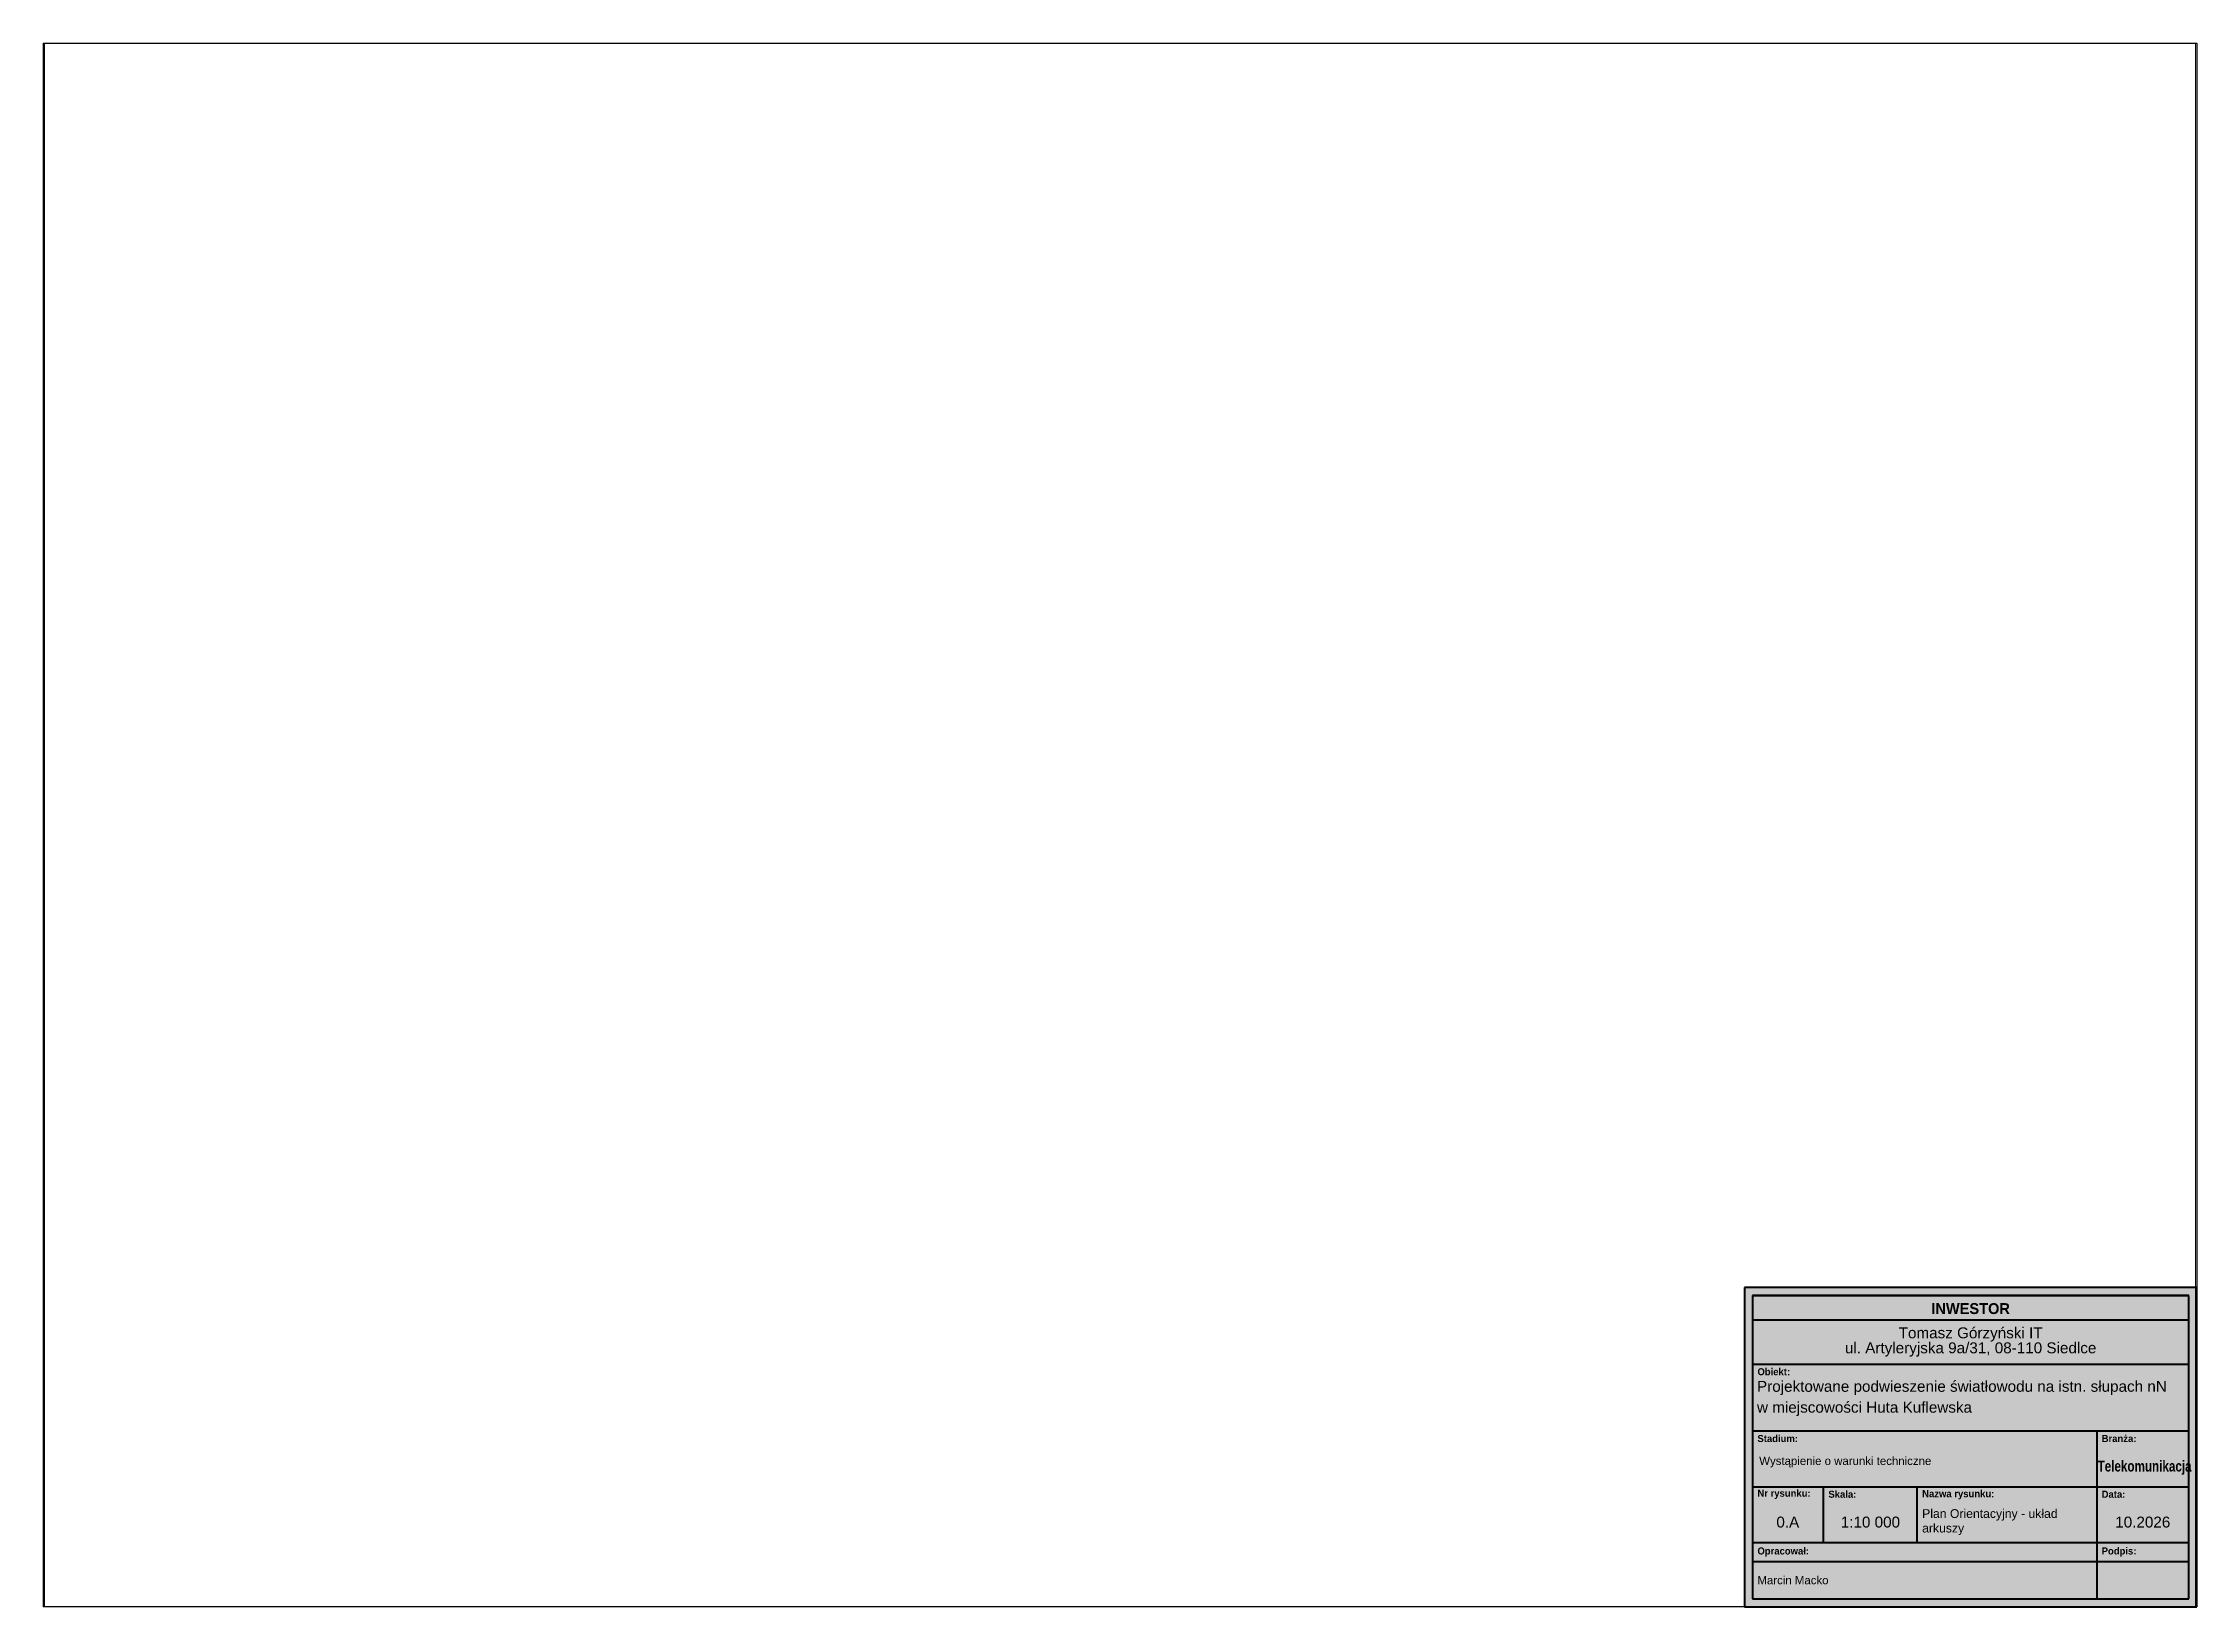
# Paper-space layout 'ORIENTACJA' of a CAD drawing. Header units: metres, sheet in millimetres. Extents: x 0 to 395, y 0 to 287.
import ezdxf

# ---------------------------------------------------------------- set-up
doc = ezdxf.new("R2010")
doc.units = ezdxf.units.M
doc.linetypes.add('DGN Style 2', pattern=[0.005224, 0.003135, -0.00209])
doc.layers.add('@KonstrTabelki', color=253, linetype='DGN Style 2', lineweight=0, plot=False)
doc.layers.add('@Tabelka', color=7, linetype='Continuous', lineweight=13)
doc.styles.add('LEGENDA', font='arial.ttf')
doc.styles.get("Standard").update_dxf_attribs({"font": 'arial.ttf'})

psp = doc.layouts.new('ORIENTACJA')

# ---------------------------------------------------------------- hatches: boundary and pattern name
at = {"true_color": 0xffffff, "transparency": 33554687}
h = psp.add_hatch(color=7, dxfattribs=at)
h.dxf.hatch_style = 1
h.paths.add_polyline_path([(312, 58.61), (395, 58.61), (395, 0), (312, 0)])

# ---------------------------------------------------------------- linework, layer by layer
psp.add_lwpolyline([(395, 0), (0.24, 0), (0.24, 286.83), (395, 286.83)], close=True)
at = {"layer": '@KonstrTabelki'}
psp.add_lwpolyline([(343.71, 11.83), (343.71, 22.05)], dxfattribs=at)
at = {"layer": '@Tabelka', "lineweight": 40}
for p, q in [((395, 58.61), (312, 58.61)), ((312, 58.61), (312, 0)), ((313.5, 57.11), (393.5, 57.11)), ((393.5, 57.11), (313.5, 57.11)), ((313.5, 57.11), (313.5, 1.5)), ((393.5, 1.5), (393.5, 57.11)), ((395, 0), (395, 58.61)), ((313.5, 52.66), (393.5, 52.66)), ((313.5, 44.52), (393.5, 44.52)), ((313.5, 32.27), (393.5, 32.27)), ((313.5, 32.27), (376.64, 32.27)), ((376.64, 32.27), (376.64, 22.05)), ((313.5, 22.05), (376.64, 22.05)), ((326.52, 11.83), (326.52, 22.05)), ((343.71, 11.83), (343.71, 22.05)), ((376.64, 22.05), (393.5, 22.05)), ((376.64, 22.05), (376.64, 11.83)), ((343.71, 11.83), (343.71, 18.64)), ((376.64, 18.64), (376.64, 11.83)), ((376.64, 15.11), (376.64, 1.5)), ((313.5, 11.83), (393.5, 11.83)), ((313.5, 11.83), (393.5, 11.83)), ((313.5, 8.31), (393.5, 8.31)), ((312, 0), (395, 0)), ((313.5, 1.5), (393.5, 1.5)), ((313.5, 1.5), (393.5, 1.5)), ((313.5, 1.5), (393.5, 1.5))]:
    psp.add_line(p, q, dxfattribs=at)

# ---------------------------------------------------------------- texts
at = {"color": 18, "true_color": 0x000000, "insert": (314.32, 41.46), "char_height": 2, "width": 76.9558, "attachment_point": 1, "line_spacing_factor": 0.825, "style": 'LEGENDA'}
psp.add_mtext('\\pxsm1.15,ql;{\\C256;Projektowane podwieszenie światłowodu na istn. słupach nN w miejscowości Huta Kuflewska}', dxfattribs=at)
at = {"char_height": 2, "attachment_point": 5, "line_spacing_factor": 0.825, "style": 'LEGENDA'}
for s, insert in [('0.A', (319.97, 15.55)), ('1:10 000', (335.12, 15.55))]:
    psp.add_mtext(s, dxfattribs=dict(at, insert=insert))
at = {"color": 1, "insert": (344.61, 15.55, 1), "char_height": 1.6, "width": 26.3577, "attachment_point": 4, "style": 'LEGENDA'}
psp.add_mtext('{\\C18;\\c0;Plan Orientacyjny - układ arkuszy}', dxfattribs=at)
at = {"layer": '@Tabelka'}
for s, insert, char_height, attachment_point, line_spacing_factor in [('{\\fLato Light|b1|i0|c238|p34;INWESTOR}', (353.5, 55.72), 2, 2, 0.825), ('{\\fLato Light|b1|i0|c238|p34;Obiekt:}', (314.4, 43.13), 1.3, 4, 0.946154), ('{\\fLato Light|b1|i0|c238|p34;Branża:}', (377.53, 30.88), 1.3, 4, 0.946154), ('Wystąpienie o warunki techniczne', (314.73, 26.56), 1.5, 4, 0.825), ('{\\W0.8;\\fLato Light|b1|i0|c238|p34;Telekomunikacja}', (385.4, 25.53), 2, 5, 0.76875), ('{\\fLato Light|b1|i0|c238|p34;Nr rysunku:}', (314.4, 20.66), 1.3, 4, 0.946154), ('{\\fLato Light|b1|i0|c238|p34;Skala:}', (327.42, 20.66), 1.3, 4, 0.946154), ('{\\fLato Light|b1|i0|c238|p34;Nazwa rysunku:}', (344.61, 20.57), 1.3, 4, 0.946154), ('{\\fLato Light|b1|i0|c238|p34;Data:}', (377.53, 20.66), 1.3, 4, 0.946154), ('10.2026', (385.07, 15.55), 2, 5, 0.825), ('{\\fLato Light|b1|i0|c238|p34;Opracował:}', (314.4, 10.07), 1.3, 4, 0.946154), ('{\\fLato Light|b1|i0|c238|p34;Podpis:}', (377.53, 10.07), 1.3, 4, 0.946154)]:
    psp.add_mtext(s, dxfattribs=dict(at, insert=insert, char_height=char_height, attachment_point=attachment_point, line_spacing_factor=line_spacing_factor))
at = {"layer": '@Tabelka', "insert": (353.5, 51.27), "char_height": 2, "attachment_point": 2, "line_spacing_factor": 0.825, "style": 'LEGENDA'}
psp.add_mtext('Tomasz Górzyński IT\\Pul. Artyleryjska 9a/31, 08-110 Siedlce', dxfattribs=at)
at = {"layer": '@Tabelka', "attachment_point": 4}
for s, insert, char_height, width, line_spacing_factor in [('{\\fLato Light|b1|i0|c238|p34;Stadium:}', (314.4, 30.88), 1.3, 8.6456, 0.946154), ('Marcin Macko', (314.4, 4.9), 1.5, 27.9275, 0.825)]:
    psp.add_mtext(s, dxfattribs=dict(at, insert=insert, char_height=char_height, width=width, line_spacing_factor=line_spacing_factor))

# ---------------------------------------------------------------- viewports
at = {"layer": '0'}
psp.add_viewport(center=(197.38, 143.41), size=(394.76, 286.8295), view_center_point=(7545037.35, 5785529.48), view_height=286.8295, dxfattribs=at)

doc.saveas('drawing.dxf')
